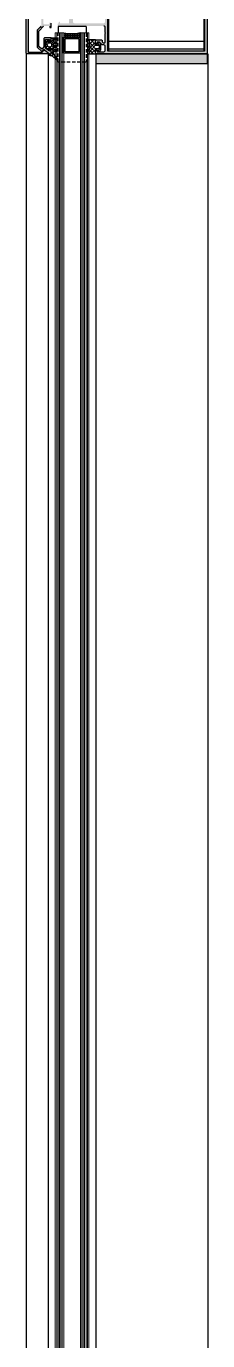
# Model space of a CAD drawing. Header units: millimetres. Extents: x 809 to 8159, y 33 to 4533.
# Drawn here: x 2919.8 to 2932.8, y 2998.5 to 3092.6 of the extents above; entities that cross this region are included whole.
import ezdxf

# ---------------------------------------------------------------- set-up
doc = ezdxf.new("R2010")
doc.units = ezdxf.units.MM
doc.linetypes.add('HIDDEN', pattern=[0.375, 0.25, -0.125])
for name, color, linetype in [('3', 11, 'Continuous'), ('5', 11, 'Continuous'), ('FITILLER', 240, 'Continuous'), ('GORUNUS-TARAMA', 11, 'Continuous')]:
    doc.layers.add(name, color=color, linetype=linetype)
doc.layers.add('cam', color=5, linetype='Continuous', lineweight=0)

# ---------------------------------------------------------------- blocks, each defined once
blk = doc.blocks.new('ajsdfxcvzx')
h = blk.add_hatch(color=256)
edge = h.paths.add_edge_path()
edge.add_arc((34875.984, -5495.803), 0.05, 90, 180)
edge.add_line((34875.934, -5495.803), (34875.934, -5500.443))
edge.add_arc((34875.984, -5500.443), 0.05, 180, 270)
edge.add_line((34875.984, -5500.493), (34876.937, -5500.493))
edge.add_line((34876.937, -5500.493), (34877.048, -5500.36))
edge.add_arc((34877.087, -5500.392), 0.05, 50, 140, ccw=False)
edge.add_line((34877.119, -5500.354), (34877.397, -5500.587))
edge.add_arc((34877.384, -5500.603), 0.02, -90, 50, ccw=False)
edge.add_line((34877.384, -5500.623), (34875.854, -5500.623))
edge.add_arc((34875.854, -5500.573), 0.05, 180, 270, ccw=False)
edge.add_line((34875.804, -5500.573), (34875.804, -5495.673))
edge.add_arc((34875.854, -5495.673), 0.05, 90, 180, ccw=False)
edge.add_line((34875.854, -5495.623), (34877.384, -5495.623))
edge.add_arc((34877.384, -5495.643), 0.02, -50, 90, ccw=False)
edge.add_line((34877.397, -5495.658), (34877.119, -5495.891))
edge.add_arc((34877.087, -5495.853), 0.05, 220, 310, ccw=False)
edge.add_line((34877.048, -5495.885), (34876.937, -5495.753))
edge.add_line((34876.937, -5495.753), (34875.984, -5495.753))
h = blk.add_hatch(color=256)
edge = h.paths.add_edge_path()
edge.add_line((34877.177, -5496.645), (34877.177, -5496.045))
edge.add_line((34877.177, -5496.045), (34877.457, -5495.81))
edge.add_line((34877.457, -5495.81), (34877.457, -5496.015))
edge.add_line((34877.457, -5496.015), (34877.527, -5496.015))
edge.add_arc((34877.527, -5495.965), 0.05, 270, 360)
edge.add_line((34877.577, -5495.965), (34877.577, -5495.628))
edge.add_line((34877.577, -5495.628), (34877.472, -5495.628))
edge.add_line((34877.472, -5495.628), (34877.116, -5495.926))
edge.add_arc((34877.084, -5495.888), 0.05, 220, 310, ccw=False)
edge.add_line((34877.045, -5495.92), (34876.97, -5495.831))
edge.add_arc((34876.932, -5495.863), 0.05, 40, 130)
edge.add_line((34876.9, -5495.824), (34876.595, -5496.08))
edge.add_arc((34876.627, -5496.118), 0.05, 130, 180)
edge.add_line((34876.577, -5496.118), (34876.577, -5497.298))
edge.add_arc((34876.627, -5497.298), 0.05, 180, 225)
edge.add_line((34876.592, -5497.333), (34876.769, -5497.511))
edge.add_line((34876.769, -5497.511), (34876.811, -5497.511))
edge.add_line((34876.811, -5497.511), (34876.811, -5497.553))
edge.add_line((34876.811, -5497.553), (34876.866, -5497.608))
edge.add_arc((34876.831, -5497.643), 0.05, 0, 45, ccw=False)
edge.add_line((34876.881, -5497.643), (34876.881, -5498.602))
edge.add_arc((34876.831, -5498.602), 0.05, 315, 360, ccw=False)
edge.add_line((34876.866, -5498.637), (34876.811, -5498.692))
edge.add_line((34876.811, -5498.692), (34876.811, -5498.735))
edge.add_line((34876.811, -5498.735), (34876.769, -5498.735))
edge.add_line((34876.769, -5498.735), (34876.592, -5498.912))
edge.add_arc((34876.627, -5498.947), 0.05, 135, 180)
edge.add_line((34876.577, -5498.947), (34876.577, -5500.127))
edge.add_arc((34876.627, -5500.127), 0.05, 180, 230)
edge.add_line((34876.595, -5500.165), (34876.9, -5500.421))
edge.add_arc((34876.932, -5500.382), 0.05, 230, 320)
edge.add_line((34876.97, -5500.415), (34877.045, -5500.325))
edge.add_arc((34877.084, -5500.357), 0.05, 50, 140, ccw=False)
edge.add_line((34877.116, -5500.319), (34877.472, -5500.618))
edge.add_line((34877.472, -5500.618), (34877.577, -5500.618))
edge.add_line((34877.577, -5500.618), (34877.577, -5500.28))
edge.add_arc((34877.527, -5500.28), 0.05, 0, 90)
edge.add_line((34877.527, -5500.23), (34877.457, -5500.23))
edge.add_line((34877.457, -5500.23), (34877.457, -5500.435))
edge.add_line((34877.457, -5500.435), (34877.177, -5500.2))
edge.add_line((34877.177, -5500.2), (34877.177, -5499.6))
edge.add_line((34877.177, -5499.6), (34877.457, -5499.6))
edge.add_line((34877.457, -5499.6), (34877.457, -5499.73))
edge.add_line((34877.457, -5499.73), (34877.527, -5499.73))
edge.add_arc((34877.527, -5499.68), 0.05, 270, 360)
edge.add_line((34877.577, -5499.68), (34877.577, -5499.48))
edge.add_line((34877.577, -5499.48), (34877.107, -5499.48))
edge.add_arc((34877.107, -5499.53), 0.05, 90, 180)
edge.add_line((34877.057, -5499.53), (34877.057, -5500.106))
edge.add_arc((34877.007, -5500.106), 0.05, 320, 360, ccw=False)
edge.add_line((34877.045, -5500.138), (34876.955, -5500.245))
edge.add_arc((34876.917, -5500.213), 0.05, 230, 320, ccw=False)
edge.add_line((34876.885, -5500.252), (34876.715, -5500.109))
edge.add_arc((34876.747, -5500.071), 0.05, 180, 230, ccw=False)
edge.add_line((34876.697, -5500.071), (34876.697, -5498.997))
edge.add_arc((34876.747, -5498.997), 0.05, 135, 180, ccw=False)
edge.add_line((34876.712, -5498.961), (34877.036, -5498.637))
edge.add_arc((34877.071, -5498.673), 0.05, 90, 135, ccw=False)
edge.add_line((34877.071, -5498.623), (34877.477, -5498.623))
edge.add_line((34877.477, -5498.623), (34877.477, -5498.723))
edge.add_line((34877.477, -5498.723), (34877.577, -5498.723))
edge.add_line((34877.577, -5498.723), (34877.577, -5498.423))
edge.add_arc((34877.527, -5498.423), 0.05, 0, 90)
edge.add_line((34877.527, -5498.373), (34877.457, -5498.373))
edge.add_line((34877.457, -5498.373), (34877.457, -5498.503))
edge.add_line((34877.457, -5498.503), (34877.081, -5498.503))
edge.add_arc((34877.081, -5498.453), 0.05, 180, 270, ccw=False)
edge.add_line((34877.031, -5498.453), (34877.031, -5497.793))
edge.add_arc((34877.081, -5497.793), 0.05, 90, 180, ccw=False)
edge.add_line((34877.081, -5497.743), (34877.457, -5497.743))
edge.add_line((34877.457, -5497.743), (34877.457, -5497.873))
edge.add_line((34877.457, -5497.873), (34877.527, -5497.873))
edge.add_arc((34877.527, -5497.823), 0.05, 270, 360)
edge.add_line((34877.577, -5497.823), (34877.577, -5497.523))
edge.add_line((34877.577, -5497.523), (34877.477, -5497.523))
edge.add_line((34877.477, -5497.523), (34877.477, -5497.623))
edge.add_line((34877.477, -5497.623), (34877.071, -5497.623))
edge.add_arc((34877.071, -5497.573), 0.05, 225, 270, ccw=False)
edge.add_line((34877.036, -5497.608), (34876.712, -5497.284))
edge.add_arc((34876.747, -5497.248), 0.05, 180, 225, ccw=False)
edge.add_line((34876.697, -5497.248), (34876.697, -5496.174))
edge.add_arc((34876.747, -5496.174), 0.05, 130, 180, ccw=False)
edge.add_line((34876.715, -5496.136), (34876.885, -5495.993))
edge.add_arc((34876.917, -5496.032), 0.05, 40, 130, ccw=False)
edge.add_line((34876.955, -5496), (34877.045, -5496.107))
edge.add_arc((34877.007, -5496.139), 0.05, 0, 40, ccw=False)
edge.add_line((34877.057, -5496.139), (34877.057, -5496.715))
edge.add_arc((34877.107, -5496.715), 0.05, 180, 270)
edge.add_line((34877.107, -5496.765), (34877.577, -5496.765))
edge.add_line((34877.577, -5496.765), (34877.577, -5496.565))
edge.add_arc((34877.527, -5496.565), 0.05, 0, 90)
edge.add_line((34877.527, -5496.515), (34877.457, -5496.515))
edge.add_line((34877.457, -5496.515), (34877.457, -5496.645))
edge.add_line((34877.457, -5496.645), (34877.177, -5496.645))
h = blk.add_hatch(color=256)
edge = h.paths.add_edge_path()
edge.add_line((34880.797, -5500.373), (34880.867, -5500.373))
edge.add_line((34880.867, -5500.373), (34880.867, -5500.463))
edge.add_line((34880.867, -5500.463), (34881.347, -5500.463))
edge.add_arc((34881.347, -5500.363), 0.1, -90, 0)
edge.add_line((34881.447, -5500.363), (34881.447, -5500.083))
edge.add_arc((34881.347, -5500.083), 0.1, 0, 90)
edge.add_line((34881.347, -5499.983), (34881.268, -5499.983))
edge.add_arc((34881.268, -5499.933), 0.05, 225, 270, ccw=False)
edge.add_line((34881.232, -5499.968), (34881.062, -5499.797))
edge.add_arc((34881.026, -5499.833), 0.05, 45, 90)
edge.add_line((34881.026, -5499.783), (34880.867, -5499.783))
edge.add_line((34880.867, -5499.783), (34880.867, -5499.873))
edge.add_line((34880.867, -5499.873), (34880.797, -5499.873))
edge.add_arc((34880.797, -5499.823), 0.05, -180, -90, ccw=False)
edge.add_line((34880.747, -5499.823), (34880.747, -5499.623))
edge.add_line((34880.747, -5499.623), (34881.187, -5499.623))
edge.add_arc((34881.187, -5499.673), 0.05, 0, 90, ccw=False)
edge.add_line((34881.237, -5499.673), (34881.237, -5499.74))
edge.add_arc((34881.287, -5499.74), 0.05, 180, 225)
edge.add_line((34881.252, -5499.775), (34881.285, -5499.808))
edge.add_arc((34881.32, -5499.773), 0.05, 225, 270)
edge.add_line((34881.32, -5499.823), (34881.397, -5499.823))
edge.add_arc((34881.397, -5499.773), 0.05, -90, 0)
edge.add_line((34881.447, -5499.773), (34881.447, -5499.523))
edge.add_line((34881.447, -5499.523), (34881.447, -5499.153))
edge.add_line((34881.447, -5499.153), (34881.477, -5499.123))
edge.add_line((34881.477, -5499.123), (34881.447, -5499.093))
edge.add_line((34881.447, -5499.093), (34881.447, -5498.723))
edge.add_arc((34881.356, -5498.714), 0.0919, -5.07053, 90.95505)
edge.add_line((34881.354, -5498.623), (34879.077, -5498.623))
edge.add_arc((34879.057, -5498.623), 0.02, 0, 180)
edge.add_line((34879.037, -5498.623), (34879.017, -5498.623))
edge.add_arc((34878.997, -5498.623), 0.02, 0, 180)
edge.add_line((34878.977, -5498.623), (34878.047, -5498.623))
edge.add_line((34878.047, -5498.623), (34878.047, -5498.483))
edge.add_arc((34878.107, -5498.483), 0.06, 90, 180, ccw=False)
edge.add_line((34878.107, -5498.423), (34878.107, -5498.353))
edge.add_arc((34878.137, -5498.353), 0.03, 90, 180, ccw=False)
edge.add_line((34878.137, -5498.323), (34878.177, -5498.323))
edge.add_arc((34878.177, -5498.353), 0.03, 0, 90, ccw=False)
edge.add_line((34878.207, -5498.353), (34878.207, -5498.423))
edge.add_line((34878.207, -5498.423), (34878.847, -5498.423))
edge.add_line((34878.847, -5498.423), (34878.847, -5498.173))
edge.add_line((34878.847, -5498.173), (34878.897, -5498.123))
edge.add_line((34878.897, -5498.123), (34878.847, -5498.073))
edge.add_line((34878.847, -5498.073), (34878.847, -5497.823))
edge.add_line((34878.847, -5497.823), (34878.207, -5497.823))
edge.add_line((34878.207, -5497.823), (34878.207, -5497.893))
edge.add_arc((34878.177, -5497.893), 0.03, -90, 0, ccw=False)
edge.add_line((34878.177, -5497.923), (34878.137, -5497.923))
edge.add_arc((34878.137, -5497.893), 0.03, -180, -90, ccw=False)
edge.add_line((34878.107, -5497.893), (34878.107, -5497.823))
edge.add_arc((34878.107, -5497.763), 0.06, 180, 270, ccw=False)
edge.add_line((34878.047, -5497.763), (34878.047, -5497.623))
edge.add_line((34878.047, -5497.623), (34878.977, -5497.623))
edge.add_arc((34878.997, -5497.623), 0.02, 180, 360)
edge.add_line((34879.017, -5497.623), (34879.037, -5497.623))
edge.add_arc((34879.057, -5497.623), 0.02, 180, 360)
edge.add_line((34879.077, -5497.623), (34881.354, -5497.623))
edge.add_arc((34881.356, -5497.531), 0.0919, 269.04495, 365.07053)
edge.add_line((34881.447, -5497.523), (34881.447, -5497.153))
edge.add_line((34881.447, -5497.153), (34881.477, -5497.123))
edge.add_line((34881.477, -5497.123), (34881.447, -5497.093))
edge.add_line((34881.447, -5497.093), (34881.447, -5496.723))
edge.add_line((34881.447, -5496.723), (34881.447, -5496.473))
edge.add_arc((34881.397, -5496.473), 0.05, 0, 90)
edge.add_line((34881.397, -5496.423), (34881.32, -5496.423))
edge.add_arc((34881.32, -5496.473), 0.05, 90, 135)
edge.add_line((34881.285, -5496.437), (34881.252, -5496.47))
edge.add_arc((34881.287, -5496.505), 0.05, 135, 180)
edge.add_line((34881.237, -5496.505), (34881.237, -5496.573))
edge.add_arc((34881.187, -5496.573), 0.05, -90, 0, ccw=False)
edge.add_line((34881.187, -5496.623), (34880.747, -5496.623))
edge.add_line((34880.747, -5496.623), (34880.747, -5496.423))
edge.add_arc((34880.797, -5496.423), 0.05, 90, 180, ccw=False)
edge.add_line((34880.797, -5496.373), (34880.867, -5496.373))
edge.add_line((34880.867, -5496.373), (34880.867, -5496.463))
edge.add_line((34880.867, -5496.463), (34881.026, -5496.463))
edge.add_arc((34881.026, -5496.413), 0.05, 270, 315)
edge.add_line((34881.062, -5496.448), (34881.232, -5496.277))
edge.add_arc((34881.268, -5496.313), 0.05, 90, 135, ccw=False)
edge.add_line((34881.268, -5496.263), (34881.347, -5496.263))
edge.add_arc((34881.347, -5496.163), 0.1, -90, 0)
edge.add_line((34881.447, -5496.163), (34881.447, -5495.883))
edge.add_arc((34881.347, -5495.883), 0.1, 0, 90)
edge.add_line((34881.347, -5495.783), (34880.867, -5495.783))
edge.add_line((34880.867, -5495.783), (34880.867, -5495.873))
edge.add_line((34880.867, -5495.873), (34880.797, -5495.873))
edge.add_arc((34880.797, -5495.823), 0.05, -180, -90, ccw=False)
edge.add_line((34880.747, -5495.823), (34880.747, -5495.623))
edge.add_line((34880.747, -5495.623), (34888.74, -5495.623))
edge.add_line((34888.74, -5495.623), (34888.74, -5500.623))
edge.add_line((34888.74, -5500.623), (34880.747, -5500.623))
edge.add_line((34880.747, -5500.623), (34880.747, -5500.423))
edge.add_arc((34880.797, -5500.423), 0.05, 90, 180, ccw=False)
h.paths.add_polyline_path([(34881.64, -5495.824), (34888.54, -5495.824), (34888.54, -5500.424), (34881.64, -5500.424), (34881.64, -5498.124)], flags=16)
edge = h.paths.add_edge_path(flags=16)
edge.add_arc((34879.24, -5498.324), 0.1, 180, 270)
edge.add_line((34879.24, -5498.424), (34881.34, -5498.424))
edge.add_arc((34881.34, -5498.324), 0.1, -90, 0)
edge.add_line((34881.44, -5498.324), (34881.44, -5497.924))
edge.add_arc((34881.34, -5497.924), 0.1, 0, 90)
edge.add_line((34881.34, -5497.824), (34879.24, -5497.824))
edge.add_arc((34879.24, -5497.924), 0.1, 90, 180)
edge.add_line((34879.14, -5497.924), (34879.14, -5498.324))
h = blk.add_hatch()
h.set_pattern_fill('NET', color=256, style=0)
h.set_pattern_definition([(360, (34936.91878, -5491.66466), (0, -0.125), []), (270, (34936.91878, -5491.66466), (-0.125, -1e-17), [])])
h.paths.add_polyline_path([(34878.497, -5499.416), (34879.66, -5499.416), (34879.66, -5499.119), (34879.461, -5499.158), (34879.223, -5499.178), (34878.964, -5499.178), (34878.636, -5499.148), (34878.497, -5499.129)])
at = {"layer": 'FITILLER'}
h = blk.add_hatch(dxfattribs=at)
h.set_pattern_fill('NET', color=256, scale=1.5, angle=45, style=0)
h.set_pattern_definition([(45, (34863.16115, -5483.63442), (-0.1325825, 0.1325825), []), (135, (34863.16115, -5483.63442), (-0.1325825, -0.1325825), [])])
edge = h.paths.add_edge_path(flags=16)
edge.add_arc((34877.405, -5500.005), 0.1, 180, 270)
edge.add_line((34877.405, -5500.105), (34877.53, -5500.105))
edge.add_arc((34877.53, -5500.005), 0.1, 270, 360)
edge.add_line((34877.63, -5500.005), (34877.63, -5499.955))
edge.add_arc((34877.53, -5499.955), 0.1, 360, 450)
edge.add_line((34877.53, -5499.855), (34877.405, -5499.855))
edge.add_arc((34877.405, -5499.955), 0.1, 90, 180)
edge.add_line((34877.305, -5499.955), (34877.305, -5500.005))
edge = h.paths.add_edge_path()
edge.add_arc((34877.562, -5500.964), 0.2, 49.76686, 80)
edge.add_line((34877.597, -5500.767), (34877.462, -5500.743))
edge.add_arc((34877.471, -5500.694), 0.05, 195, 260, ccw=False)
edge.add_line((34877.422, -5500.707), (34877.404, -5500.638))
edge.add_line((34877.404, -5500.638), (34877.58, -5500.638))
edge.add_line((34877.58, -5500.638), (34877.58, -5500.255))
edge.add_arc((34877.53, -5500.255), 0.05, 360, 450)
edge.add_line((34877.53, -5500.205), (34877.41, -5500.205))
edge.add_line((34877.41, -5500.205), (34877.41, -5500.305))
edge.add_line((34877.41, -5500.305), (34877.36, -5500.305))
edge.add_line((34877.36, -5500.305), (34877.23, -5500.23))
edge.add_arc((34877.255, -5500.187), 0.05, 180, 240, ccw=False)
edge.add_line((34877.205, -5500.187), (34877.205, -5499.774))
edge.add_arc((34877.255, -5499.774), 0.05, 120, 180, ccw=False)
edge.add_line((34877.23, -5499.73), (34877.36, -5499.655))
edge.add_line((34877.36, -5499.655), (34877.41, -5499.655))
edge.add_line((34877.41, -5499.655), (34877.41, -5499.755))
edge.add_line((34877.41, -5499.755), (34877.53, -5499.755))
edge.add_arc((34877.53, -5499.705), 0.05, 270, 360)
edge.add_line((34877.58, -5499.705), (34877.58, -5499.48))
edge.add_line((34877.58, -5499.48), (34877.93, -5499.48))
edge.add_line((34877.93, -5499.48), (34877.93, -5499.63))
edge.add_line((34877.93, -5499.63), (34877.78, -5499.63))
edge.add_arc((34877.78, -5499.68), 0.05, 90, 180)
edge.add_line((34877.73, -5499.68), (34877.73, -5499.7))
edge.add_arc((34877.78, -5499.7), 0.05, 180, 270)
edge.add_line((34877.78, -5499.75), (34877.93, -5499.75))
edge.add_line((34877.93, -5499.75), (34877.93, -5499.9))
edge.add_line((34877.93, -5499.9), (34877.78, -5499.9))
edge.add_arc((34877.78, -5499.95), 0.05, 90, 180)
edge.add_line((34877.73, -5499.95), (34877.73, -5499.97))
edge.add_arc((34877.78, -5499.97), 0.05, 180, 270)
edge.add_line((34877.78, -5500.02), (34877.93, -5500.02))
edge.add_line((34877.93, -5500.02), (34877.93, -5500.17))
edge.add_line((34877.93, -5500.17), (34877.78, -5500.17))
edge.add_arc((34877.78, -5500.22), 0.05, 90, 180)
edge.add_line((34877.73, -5500.22), (34877.73, -5500.24))
edge.add_arc((34877.78, -5500.24), 0.05, 180, 270)
edge.add_line((34877.78, -5500.29), (34877.93, -5500.29))
edge.add_line((34877.93, -5500.29), (34877.93, -5500.44))
edge.add_line((34877.93, -5500.44), (34877.78, -5500.44))
edge.add_arc((34877.78, -5500.49), 0.05, 90, 180)
edge.add_line((34877.73, -5500.49), (34877.73, -5500.598))
edge.add_arc((34877.78, -5500.598), 0.05, 180, 220)
edge.add_line((34877.742, -5500.631), (34878.009, -5500.949))
edge.add_arc((34877.977, -5500.988), 0.05, -130.23314, 49.76686, ccw=False)
edge.add_line((34877.945, -5501.026), (34877.691, -5500.811))
h = blk.add_hatch(dxfattribs=at)
h.set_pattern_fill('NET', color=256, scale=1.5, angle=45, style=0)
h.set_pattern_definition([(45, (34867.13714, -5487.87594), (-0.1325825, 0.1325825), []), (135, (34867.13714, -5487.87594), (-0.1325825, -0.1325825), [])])
edge = h.paths.add_edge_path(flags=16)
edge.add_arc((34880.769, -5500.098), 0.1, 90, 180, ccw=False)
edge.add_line((34880.769, -5499.998), (34880.927, -5499.998))
edge.add_arc((34880.927, -5500.098), 0.1, 0, 90, ccw=False)
edge.add_line((34881.027, -5500.098), (34881.027, -5500.148))
edge.add_arc((34880.927, -5500.148), 0.1, 270, 360, ccw=False)
edge.add_line((34880.927, -5500.248), (34880.769, -5500.248))
edge.add_arc((34880.769, -5500.148), 0.1, 180, 270, ccw=False)
edge.add_line((34880.669, -5500.148), (34880.669, -5500.098))
edge = h.paths.add_edge_path()
edge.add_line((34880.752, -5499.623), (34880.235, -5499.623))
edge.add_arc((34880.235, -5499.633), 0.01, 90, 225)
edge.add_line((34880.228, -5499.64), (34880.339, -5499.75))
edge.add_arc((34880.333, -5499.757), 0.00893, -45, 45, ccw=False)
edge.add_line((34880.339, -5499.763), (34880.23, -5499.872))
edge.add_arc((34880.236, -5499.879), 0.00893, 135, 225)
edge.add_line((34880.23, -5499.885), (34880.339, -5499.994))
edge.add_arc((34880.333, -5500.001), 0.00893, -45, 45, ccw=False)
edge.add_line((34880.339, -5500.007), (34880.23, -5500.116))
edge.add_arc((34880.236, -5500.123), 0.00893, 135, 225)
edge.add_line((34880.23, -5500.129), (34880.339, -5500.238))
edge.add_arc((34880.333, -5500.244), 0.00893, -45, 45, ccw=False)
edge.add_line((34880.339, -5500.251), (34880.23, -5500.36))
edge.add_arc((34880.236, -5500.366), 0.00893, 135, 225)
edge.add_line((34880.23, -5500.373), (34880.339, -5500.482))
edge.add_arc((34880.333, -5500.488), 0.00893, -45, 45, ccw=False)
edge.add_line((34880.339, -5500.495), (34880.228, -5500.605))
edge.add_arc((34880.235, -5500.613), 0.01, 135, 270)
edge.add_line((34880.235, -5500.623), (34880.752, -5500.623))
edge.add_line((34880.752, -5500.623), (34880.752, -5500.398))
edge.add_arc((34880.802, -5500.398), 0.05, 90, 180, ccw=False)
edge.add_line((34880.802, -5500.348), (34880.922, -5500.348))
edge.add_line((34880.922, -5500.348), (34880.922, -5500.448))
edge.add_line((34880.922, -5500.448), (34880.972, -5500.448))
edge.add_line((34880.972, -5500.448), (34881.102, -5500.372))
edge.add_arc((34881.077, -5500.329), 0.05, 300, 360)
edge.add_line((34881.127, -5500.329), (34881.127, -5499.916))
edge.add_arc((34881.077, -5499.916), 0.05, 0, 60)
edge.add_line((34881.102, -5499.873), (34880.972, -5499.798))
edge.add_line((34880.972, -5499.798), (34880.922, -5499.798))
edge.add_line((34880.922, -5499.798), (34880.922, -5499.898))
edge.add_line((34880.922, -5499.898), (34880.802, -5499.898))
edge.add_arc((34880.802, -5499.848), 0.05, 180, 270, ccw=False)
edge.add_line((34880.752, -5499.848), (34880.752, -5499.623))
h = blk.add_hatch(dxfattribs=at)
h.set_pattern_fill('DOTS', color=256, scale=1.2, angle=-45, style=0)
h.set_pattern_definition([(315, (34786.58186, -5359.06076), (0.079549513, 0.026516504), [0, -0.075])])
h.paths.add_polyline_path([(34880.777, -5500.636), (34880.777, -5501.318), (34888.774, -5501.318), (34888.774, -5500.636)])
at = {"linetype": 'HIDDEN'}
for p, q in [((34878.077, -5501.206), (34878.077, -5499.123)), ((34880.077, -5499.146), (34880.077, -5501.206)), ((34880.077, -5501.206), (34878.077, -5501.206))]:
    blk.add_line(p, q, dxfattribs=at)
blk.add_line((34878.077, -5499.126), (34878.077, -5499.123))
at = {"elevation": 0}
blk.add_lwpolyline([(34875.984, -5495.753, 0.414214), (34875.934, -5495.803), (34875.934, -5500.443, 0.414214), (34875.984, -5500.493), (34876.937, -5500.493), (34877.048, -5500.36, -0.414214), (34877.119, -5500.354), (34877.397, -5500.587, -0.700208), (34877.384, -5500.623), (34875.854, -5500.623, -0.414214), (34875.804, -5500.573), (34875.804, -5495.673, -0.414214), (34875.854, -5495.623), (34877.384, -5495.623, -0.700208), (34877.397, -5495.658), (34877.119, -5495.891, -0.414214), (34877.048, -5495.885), (34876.937, -5495.753)], format="xyb", close=True, dxfattribs=at)
for points in [[(34876.866, -5498.637), (34876.811, -5498.692), (34876.811, -5498.735), (34876.769, -5498.735), (34876.592, -5498.912, 0.198912), (34876.577, -5498.947), (34876.577, -5500.127, 0.221695), (34876.595, -5500.165), (34876.9, -5500.421, 0.414214), (34876.97, -5500.415), (34877.045, -5500.325, -0.414214), (34877.116, -5500.319), (34877.472, -5500.618), (34877.577, -5500.618), (34877.577, -5500.28, 0.414214), (34877.527, -5500.23), (34877.457, -5500.23), (34877.457, -5500.435), (34877.177, -5500.2), (34877.177, -5499.6), (34877.457, -5499.6), (34877.457, -5499.73), (34877.527, -5499.73, 0.414214), (34877.577, -5499.68), (34877.577, -5499.48), (34877.107, -5499.48, 0.414214), (34877.057, -5499.53), (34877.057, -5500.106, -0.176327), (34877.045, -5500.138), (34876.955, -5500.245, -0.414214), (34876.885, -5500.252), (34876.715, -5500.109, -0.221695), (34876.697, -5500.071), (34876.697, -5498.997, -0.198912), (34876.712, -5498.961), (34877.036, -5498.637, -0.198912)], [(34877.477, -5498.623), (34877.477, -5498.723), (34877.577, -5498.723), (34877.577, -5498.423, 0.414214)], [(34888.74, -5495.623), (34888.74, -5500.623), (34880.747, -5500.623), (34880.747, -5500.423, -0.414214), (34880.797, -5500.373), (34880.867, -5500.373), (34880.867, -5500.463), (34881.347, -5500.463, 0.414214), (34881.447, -5500.363), (34881.447, -5500.083, 0.414214), (34881.347, -5499.983), (34881.268, -5499.983, -0.198912), (34881.232, -5499.968), (34881.062, -5499.797, 0.198912), (34881.026, -5499.783), (34880.867, -5499.783), (34880.867, -5499.873), (34880.797, -5499.873, -0.414214), (34880.747, -5499.823), (34880.747, -5499.623), (34881.187, -5499.623, -0.414214), (34881.237, -5499.673), (34881.237, -5499.74, 0.198912), (34881.252, -5499.775), (34881.285, -5499.808, 0.198912), (34881.32, -5499.823), (34881.397, -5499.823, 0.414214), (34881.447, -5499.773), (34881.447, -5499.523), (34881.447, -5499.153), (34881.477, -5499.123), (34881.447, -5499.093), (34881.447, -5498.723, 0.445362), (34881.354, -5498.623)]]:
    blk.add_lwpolyline(points, format="xyb", dxfattribs=at)
for points in [[(34881.64, -5495.824), (34888.54, -5495.824), (34888.54, -5500.424), (34881.64, -5500.424), (34881.64, -5498.124)], [(34878.497, -5499.416), (34879.66, -5499.416), (34879.66, -5499.119), (34879.461, -5499.158), (34879.223, -5499.178), (34878.964, -5499.178), (34878.636, -5499.148), (34878.497, -5499.129)], [(34878.473, -5499.423), (34879.66, -5499.423), (34879.66, -5500.568), (34878.473, -5500.568)], [(34878.573, -5499.523), (34879.56, -5499.523), (34879.56, -5500.468), (34878.573, -5500.468)]]:
    blk.add_lwpolyline(points, close=True, dxfattribs=at)
at = {"layer": '3'}
for p, q in [((34878.077, -5498.666), (34878.077, -5499.123)), ((34880.077, -5498.666), (34878.077, -5498.666)), ((34880.077, -5498.666), (34880.077, -5499.123))]:
    blk.add_line(p, q, dxfattribs=at)
at = {"layer": '5'}
for p, q in [((34875.804, -5500.623), (34875.804, -5611.979)), ((34877.397, -5611.979), (34877.397, -5500.608)), ((34880.777, -5500.623), (34880.777, -5611.979)), ((34888.777, -5500.623), (34888.777, -5611.979))]:
    blk.add_line(p, q, dxfattribs=at)
at = {"layer": 'cam'}
for p, q in [((34877.877, -5611.979), (34877.877, -5499.123)), ((34877.877, -5499.123), (34878.477, -5499.123)), ((34877.977, -5611.979), (34877.977, -5499.123)), ((34878.177, -5611.979), (34878.177, -5499.123)), ((34878.277, -5611.979), (34878.277, -5499.123)), ((34878.377, -5611.979), (34878.377, -5499.123)), ((34878.477, -5611.979), (34878.477, -5499.123)), ((34879.677, -5611.979), (34879.677, -5499.123)), ((34879.677, -5499.123), (34880.277, -5499.123)), ((34879.777, -5611.979), (34879.777, -5499.123)), ((34879.877, -5611.979), (34879.877, -5499.123)), ((34879.977, -5611.979), (34879.977, -5499.123)), ((34880.177, -5611.979), (34880.177, -5499.123)), ((34880.277, -5611.979), (34880.277, -5499.123)), ((34878.077, -5611.979), (34878.077, -5501.247)), ((34880.077, -5611.979), (34880.077, -5501.243))]:
    blk.add_line(p, q, dxfattribs=at)
at = {"layer": 'FITILLER', "elevation": 0}
for points in [[(34877.691, -5500.811, 0.132688), (34877.597, -5500.767), (34877.462, -5500.743, -0.291473), (34877.422, -5500.707), (34877.404, -5500.638), (34877.58, -5500.638), (34877.58, -5500.255, 0.414214), (34877.53, -5500.205), (34877.41, -5500.205), (34877.41, -5500.305), (34877.36, -5500.305), (34877.23, -5500.23, -0.267949), (34877.205, -5500.187), (34877.205, -5499.774, -0.267949), (34877.23, -5499.73), (34877.36, -5499.655), (34877.41, -5499.655), (34877.41, -5499.755), (34877.53, -5499.755, 0.414214), (34877.58, -5499.705), (34877.58, -5499.48), (34877.93, -5499.48), (34877.93, -5499.63), (34877.78, -5499.63, 0.414214), (34877.73, -5499.68), (34877.73, -5499.7, 0.414214), (34877.78, -5499.75), (34877.93, -5499.75), (34877.93, -5499.9), (34877.78, -5499.9, 0.414214), (34877.73, -5499.95), (34877.73, -5499.97, 0.414214), (34877.78, -5500.02), (34877.93, -5500.02), (34877.93, -5500.17), (34877.78, -5500.17, 0.414214), (34877.73, -5500.22), (34877.73, -5500.24, 0.414214), (34877.78, -5500.29), (34877.93, -5500.29), (34877.93, -5500.44), (34877.78, -5500.44, 0.414214), (34877.73, -5500.49), (34877.73, -5500.598, 0.176327), (34877.742, -5500.631), (34878.009, -5500.949, -1), (34877.945, -5501.026)], [(34877.305, -5500.005, 0.414214), (34877.405, -5500.105), (34877.53, -5500.105, 0.414214), (34877.63, -5500.005), (34877.63, -5499.955, 0.414214), (34877.53, -5499.855), (34877.405, -5499.855, 0.414214), (34877.305, -5499.955)], [(34880.752, -5499.623), (34880.235, -5499.623, 0.668179), (34880.228, -5499.64), (34880.339, -5499.75, -0.414214), (34880.339, -5499.763), (34880.23, -5499.872, 0.414214), (34880.23, -5499.885), (34880.339, -5499.994, -0.414214), (34880.339, -5500.007), (34880.23, -5500.116, 0.414214), (34880.23, -5500.129), (34880.339, -5500.238, -0.414214), (34880.339, -5500.251), (34880.23, -5500.36, 0.414214), (34880.23, -5500.373), (34880.339, -5500.482, -0.414214), (34880.339, -5500.495), (34880.228, -5500.605, 0.668179), (34880.235, -5500.623), (34880.752, -5500.623), (34880.752, -5500.398, -0.414214), (34880.802, -5500.348), (34880.922, -5500.348), (34880.922, -5500.448), (34880.972, -5500.448), (34881.102, -5500.372, 0.267949), (34881.127, -5500.329), (34881.127, -5499.916, 0.267949), (34881.102, -5499.873), (34880.972, -5499.798), (34880.922, -5499.798), (34880.922, -5499.898), (34880.802, -5499.898, -0.414214), (34880.752, -5499.848)], [(34880.669, -5500.098, -0.414214), (34880.769, -5499.998), (34880.927, -5499.998, -0.414214), (34881.027, -5500.098), (34881.027, -5500.148, -0.414214), (34880.927, -5500.248), (34880.769, -5500.248, -0.414214), (34880.669, -5500.148)]]:
    blk.add_lwpolyline(points, format="xyb", close=True, dxfattribs=at)
blk.add_lwpolyline([(34880.777, -5500.636), (34880.777, -5501.318), (34888.774, -5501.318), (34888.774, -5500.636)], close=True, dxfattribs=at)
at = {"layer": 'GORUNUS-TARAMA'}
for p, q in [((34881.698, -5500.408), (34881.698, -5495.838)), ((34888.532, -5500.408), (34888.532, -5495.838)), ((34881.698, -5499.707), (34888.532, -5499.707)), ((34881.698, -5500.264), (34888.532, -5500.264)), ((34881.698, -5500.408), (34888.532, -5500.408))]:
    blk.add_line(p, q, dxfattribs=at)

msp = doc.modelspace()

# ---------------------------------------------------------------- block references
at = {"layer": 'GORUNUS-TARAMA'}
msp.add_blockref('ajsdfxcvzx', (-31955.956, 8591.274), dxfattribs=at)

doc.saveas('drawing.dxf')
